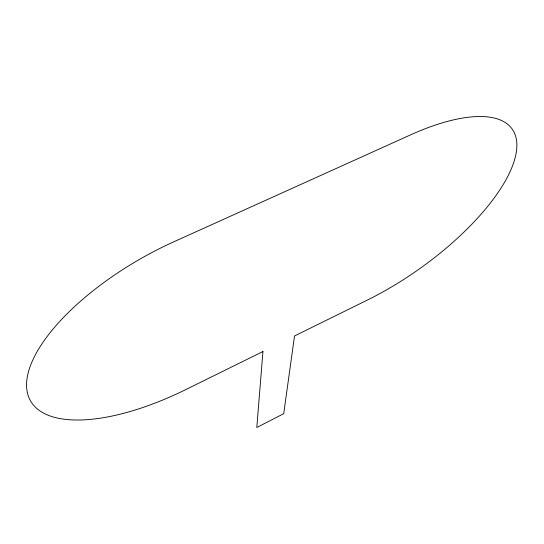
<?xml version="1.0" encoding="UTF-8"?>
<svg xmlns="http://www.w3.org/2000/svg" width="544" height="544" viewBox="0 0 544 544"><rect width="100%" height="100%" fill="white"/><g stroke="black" fill="none" stroke-linecap="round" stroke-linejoin="round"><path stroke-width="0.82" d="M262.942 351.546L256.802 427.482L283.723 413.664L294.515 335.981L367.615 299.934A156.788 60.452 -35.3 0 0 515.114 157.855A156.788 60.452 -35.3 0 0 410.686 134.817L173.794 241.808A165.226 68.347 -29.9 0 0 26.676 388.028A165.226 68.347 -29.9 0 0 185.368 389.803L262.942 351.546"/></g></svg>
